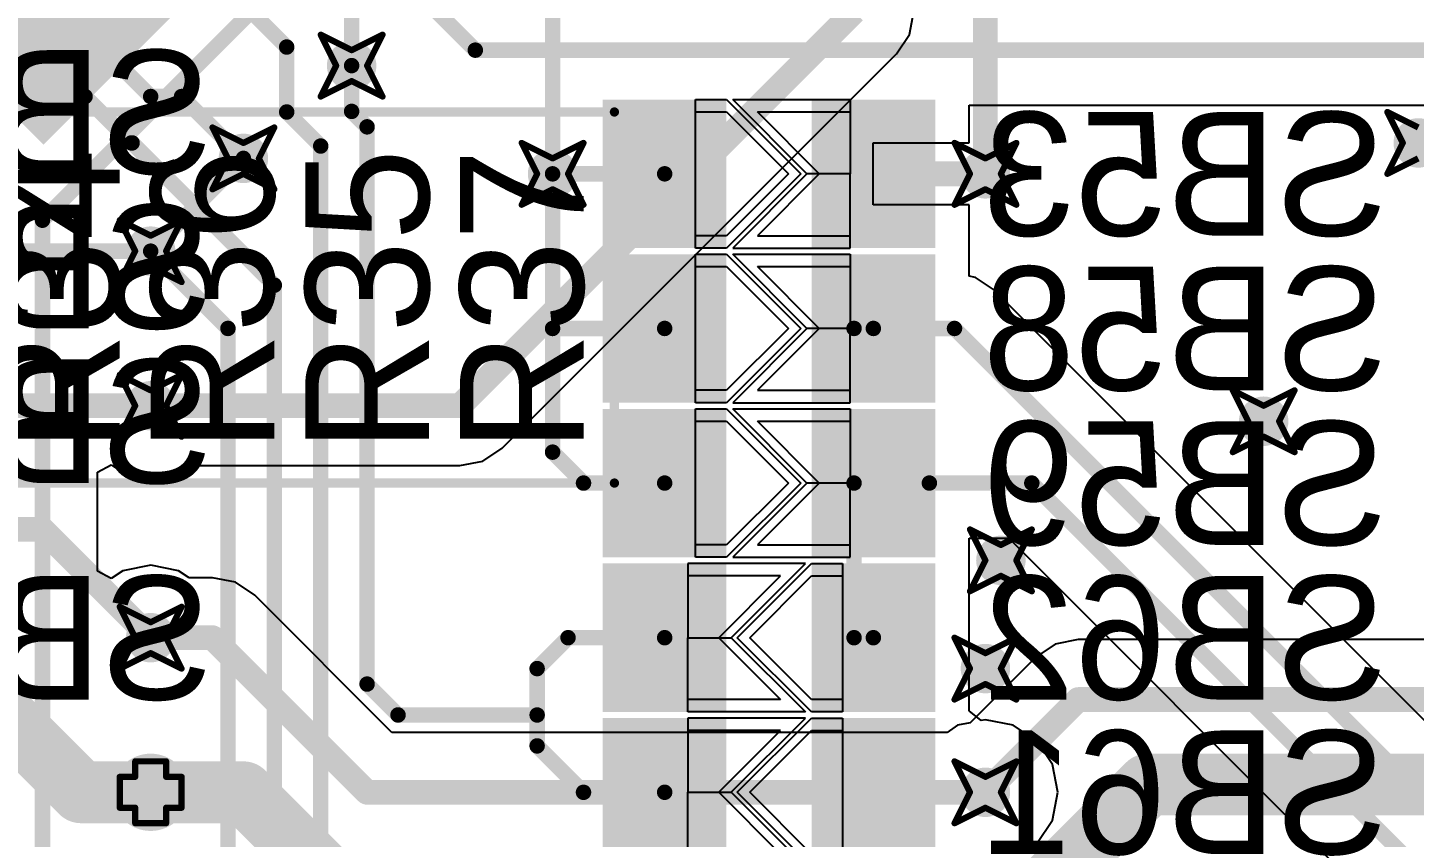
# Model space of a CAD drawing. Header units: millimetres. Extents: x 2.26 to 6.57, y 1.2 to 4.64.
# Drawn here: x 3.9685 to 4.417, y 1.6386 to 1.9004 of the extents above; entities that cross this region are included whole.
import ezdxf

# ---------------------------------------------------------------- set-up
doc = ezdxf.new("R2010")
doc.units = ezdxf.units.MM
doc.header["$MEASUREMENT"] = 0
for name, color, linetype in [('BottomLayer', 5, 'Continuous'), ('BottomOverlay', 54, 'Continuous'), ('BottomPaste', 16, 'Continuous'), ('BottomSolder', 6, 'Continuous'), ('DrillDrawing', 1, 'Continuous'), ('MultiLayer', 9, 'Continuous'), ('TopLayer', 1, 'Continuous'), ('TopOverlay', 2, 'Continuous'), ('TopPaste', 8, 'Continuous'), ('TopSolder', 216, 'Continuous'), ('ViaHoleLayer', 16, 'Continuous')]:
    doc.layers.add(name, color=color, linetype=linetype)

# ---------------------------------------------------------------- blocks, each defined once
blk = doc.blocks.new('JP2_SMD_B_30')
at = {"layer": 'BottomLayer'}
for p, q in [((-0.02625, 0.02), (-0.02625, 0)), ((0.00375, 0.02), (-0.02625, 0.02)), ((-0.01625, 0), (0.00375, 0.02)), ((-0.00625, 0), (0.01375, 0.02)), ((0.01375, 0.02), (0.02375, 0.02)), ((0.02375, 0.02), (0.02375, -0.02)), ((-0.02625, -0.02), (-0.02625, 0)), ((-0.02625, 0), (-0.01625, 0)), ((-0.02625, 0), (-0.01625, 0)), ((-0.01625, 0), (0.00375, -0.02)), ((0.01375, -0.02), (-0.00625, 0)), ((0.00375, -0.02), (-0.02625, -0.02)), ((0.02375, -0.02), (0.01375, -0.02))]:
    blk.add_line(p, q, dxfattribs=at)
for points in [[(-0.01775, 0.02), (-0.04975, 0.02), (-0.01775, -0.02), (-0.04975, -0.02)], [(0.04975, 0.02), (0.01775, 0.02), (0.04975, -0.02), (0.01775, -0.02)]]:
    blk.add_solid(points, dxfattribs=at)
at = {"layer": 'BottomPaste'}
for p, q in [((-0.02625, 0.02), (-0.02625, 0)), ((0.00375, 0.02), (-0.02625, 0.02)), ((-0.01625, 0), (0.00375, 0.02)), ((-0.00625, 0), (0.01375, 0.02)), ((0.01375, 0.02), (0.02375, 0.02)), ((0.02375, 0.02), (0.02375, -0.02)), ((-0.02625, -0.02), (-0.02625, 0)), ((-0.02625, 0), (-0.01625, 0)), ((-0.02625, 0), (-0.01625, 0)), ((-0.01625, 0), (0.00375, -0.02)), ((0.01375, -0.02), (-0.00625, 0)), ((0.00375, -0.02), (-0.02625, -0.02)), ((0.02375, -0.02), (0.01375, -0.02))]:
    blk.add_line(p, q, dxfattribs=at)
for points in [[(-0.01775, 0.02), (-0.04975, 0.02), (-0.01775, -0.02), (-0.04975, -0.02)], [(0.04975, 0.02), (0.01775, 0.02), (0.04975, -0.02), (0.01775, -0.02)]]:
    blk.add_solid(points, dxfattribs=at)
at = {"layer": 'BottomSolder'}
for p, q in [((-0.02625, 0.024), (-0.02625, 0)), ((0.01175, 0.024), (-0.02625, 0.024)), ((-0.01225, 0), (0.01175, 0.024)), ((-0.01025, 0), (0.01375, 0.024)), ((0.01375, 0.024), (0.02375, 0.024)), ((0.02375, 0.024), (0.02375, -0.024)), ((-0.02625, -0.024), (-0.02625, 0)), ((-0.02625, 0), (-0.01225, 0)), ((-0.02625, 0), (-0.01225, 0)), ((-0.01225, 0), (0.01175, -0.024)), ((0.01375, -0.024), (-0.01025, 0)), ((0.01175, -0.024), (-0.02625, -0.024)), ((0.02375, -0.024), (0.01375, -0.024))]:
    blk.add_line(p, q, dxfattribs=at)
for points in [[(-0.01375, 0.024), (-0.05375, 0.024), (-0.01375, -0.024), (-0.05375, -0.024)], [(0.05375, 0.024), (0.01375, 0.024), (0.05375, -0.024), (0.01375, -0.024)]]:
    blk.add_solid(points, dxfattribs=at)
blk = doc.blocks.new('JP2_SMD_B_31')
at = {"layer": 'BottomLayer'}
for p, q in [((-0.02625, 0.02), (-0.02625, 0)), ((0.00375, 0.02), (-0.02625, 0.02)), ((-0.01625, 0), (0.00375, 0.02)), ((-0.00625, 0), (0.01375, 0.02)), ((0.01375, 0.02), (0.02375, 0.02)), ((0.02375, 0.02), (0.02375, -0.02)), ((-0.02625, -0.02), (-0.02625, 0)), ((-0.02625, 0), (-0.01625, 0)), ((-0.02625, 0), (-0.01625, 0)), ((-0.01625, 0), (0.00375, -0.02)), ((0.01375, -0.02), (-0.00625, 0)), ((0.00375, -0.02), (-0.02625, -0.02)), ((0.02375, -0.02), (0.01375, -0.02))]:
    blk.add_line(p, q, dxfattribs=at)
for points in [[(-0.01775, 0.02), (-0.04975, 0.02), (-0.01775, -0.02), (-0.04975, -0.02)], [(0.04975, 0.02), (0.01775, 0.02), (0.04975, -0.02), (0.01775, -0.02)]]:
    blk.add_solid(points, dxfattribs=at)
at = {"layer": 'BottomPaste'}
for p, q in [((-0.02625, 0.02), (-0.02625, 0)), ((0.00375, 0.02), (-0.02625, 0.02)), ((-0.01625, 0), (0.00375, 0.02)), ((-0.00625, 0), (0.01375, 0.02)), ((0.01375, 0.02), (0.02375, 0.02)), ((0.02375, 0.02), (0.02375, -0.02)), ((-0.02625, -0.02), (-0.02625, 0)), ((-0.02625, 0), (-0.01625, 0)), ((-0.02625, 0), (-0.01625, 0)), ((-0.01625, 0), (0.00375, -0.02)), ((0.01375, -0.02), (-0.00625, 0)), ((0.00375, -0.02), (-0.02625, -0.02)), ((0.02375, -0.02), (0.01375, -0.02))]:
    blk.add_line(p, q, dxfattribs=at)
for points in [[(-0.01775, 0.02), (-0.04975, 0.02), (-0.01775, -0.02), (-0.04975, -0.02)], [(0.04975, 0.02), (0.01775, 0.02), (0.04975, -0.02), (0.01775, -0.02)]]:
    blk.add_solid(points, dxfattribs=at)
at = {"layer": 'BottomSolder'}
for p, q in [((-0.02625, 0.024), (-0.02625, 0)), ((0.01175, 0.024), (-0.02625, 0.024)), ((-0.01225, 0), (0.01175, 0.024)), ((-0.01025, 0), (0.01375, 0.024)), ((0.01375, 0.024), (0.02375, 0.024)), ((0.02375, 0.024), (0.02375, -0.024)), ((-0.02625, -0.024), (-0.02625, 0)), ((-0.02625, 0), (-0.01225, 0)), ((-0.02625, 0), (-0.01225, 0)), ((-0.01225, 0), (0.01175, -0.024)), ((0.01375, -0.024), (-0.01025, 0)), ((0.01175, -0.024), (-0.02625, -0.024)), ((0.02375, -0.024), (0.01375, -0.024))]:
    blk.add_line(p, q, dxfattribs=at)
for points in [[(-0.01375, 0.024), (-0.05375, 0.024), (-0.01375, -0.024), (-0.05375, -0.024)], [(0.05375, 0.024), (0.01375, 0.024), (0.05375, -0.024), (0.01375, -0.024)]]:
    blk.add_solid(points, dxfattribs=at)
blk = doc.blocks.new('JP2_SMD_B_46')
at = {"layer": 'BottomLayer'}
for p, q in [((-0.02625, 0.02), (-0.02625, 0)), ((0.00375, 0.02), (-0.02625, 0.02)), ((-0.01625, 0), (0.00375, 0.02)), ((-0.00625, 0), (0.01375, 0.02)), ((0.01375, 0.02), (0.02375, 0.02)), ((0.02375, 0.02), (0.02375, -0.02)), ((-0.02625, -0.02), (-0.02625, 0)), ((-0.02625, 0), (-0.01625, 0)), ((-0.02625, 0), (-0.01625, 0)), ((-0.01625, 0), (0.00375, -0.02)), ((0.01375, -0.02), (-0.00625, 0)), ((0.00375, -0.02), (-0.02625, -0.02)), ((0.02375, -0.02), (0.01375, -0.02))]:
    blk.add_line(p, q, dxfattribs=at)
for points in [[(-0.01775, 0.02), (-0.04975, 0.02), (-0.01775, -0.02), (-0.04975, -0.02)], [(0.04975, 0.02), (0.01775, 0.02), (0.04975, -0.02), (0.01775, -0.02)]]:
    blk.add_solid(points, dxfattribs=at)
at = {"layer": 'BottomPaste'}
for p, q in [((-0.02625, 0.02), (-0.02625, 0)), ((0.00375, 0.02), (-0.02625, 0.02)), ((-0.01625, 0), (0.00375, 0.02)), ((-0.00625, 0), (0.01375, 0.02)), ((0.01375, 0.02), (0.02375, 0.02)), ((0.02375, 0.02), (0.02375, -0.02)), ((-0.02625, -0.02), (-0.02625, 0)), ((-0.02625, 0), (-0.01625, 0)), ((-0.02625, 0), (-0.01625, 0)), ((-0.01625, 0), (0.00375, -0.02)), ((0.01375, -0.02), (-0.00625, 0)), ((0.00375, -0.02), (-0.02625, -0.02)), ((0.02375, -0.02), (0.01375, -0.02))]:
    blk.add_line(p, q, dxfattribs=at)
for points in [[(-0.01775, 0.02), (-0.04975, 0.02), (-0.01775, -0.02), (-0.04975, -0.02)], [(0.04975, 0.02), (0.01775, 0.02), (0.04975, -0.02), (0.01775, -0.02)]]:
    blk.add_solid(points, dxfattribs=at)
at = {"layer": 'BottomSolder'}
for p, q in [((-0.02625, 0.024), (-0.02625, 0)), ((0.01175, 0.024), (-0.02625, 0.024)), ((-0.01225, 0), (0.01175, 0.024)), ((-0.01025, 0), (0.01375, 0.024)), ((0.01375, 0.024), (0.02375, 0.024)), ((0.02375, 0.024), (0.02375, -0.024)), ((-0.02625, -0.024), (-0.02625, 0)), ((-0.02625, 0), (-0.01225, 0)), ((-0.02625, 0), (-0.01225, 0)), ((-0.01225, 0), (0.01175, -0.024)), ((0.01375, -0.024), (-0.01025, 0)), ((0.01175, -0.024), (-0.02625, -0.024)), ((0.02375, -0.024), (0.01375, -0.024))]:
    blk.add_line(p, q, dxfattribs=at)
for points in [[(-0.01375, 0.024), (-0.05375, 0.024), (-0.01375, -0.024), (-0.05375, -0.024)], [(0.05375, 0.024), (0.01375, 0.024), (0.05375, -0.024), (0.01375, -0.024)]]:
    blk.add_solid(points, dxfattribs=at)
blk = doc.blocks.new('JP2_SMD_B_47')
at = {"layer": 'BottomLayer'}
for p, q in [((-0.02625, 0.02), (-0.02625, 0)), ((0.00375, 0.02), (-0.02625, 0.02)), ((-0.01625, 0), (0.00375, 0.02)), ((-0.00625, 0), (0.01375, 0.02)), ((0.01375, 0.02), (0.02375, 0.02)), ((0.02375, 0.02), (0.02375, -0.02)), ((-0.02625, -0.02), (-0.02625, 0)), ((-0.02625, 0), (-0.01625, 0)), ((-0.02625, 0), (-0.01625, 0)), ((-0.01625, 0), (0.00375, -0.02)), ((0.01375, -0.02), (-0.00625, 0)), ((0.00375, -0.02), (-0.02625, -0.02)), ((0.02375, -0.02), (0.01375, -0.02))]:
    blk.add_line(p, q, dxfattribs=at)
for points in [[(-0.01775, 0.02), (-0.04975, 0.02), (-0.01775, -0.02), (-0.04975, -0.02)], [(0.04975, 0.02), (0.01775, 0.02), (0.04975, -0.02), (0.01775, -0.02)]]:
    blk.add_solid(points, dxfattribs=at)
at = {"layer": 'BottomPaste'}
for p, q in [((-0.02625, 0.02), (-0.02625, 0)), ((0.00375, 0.02), (-0.02625, 0.02)), ((-0.01625, 0), (0.00375, 0.02)), ((-0.00625, 0), (0.01375, 0.02)), ((0.01375, 0.02), (0.02375, 0.02)), ((0.02375, 0.02), (0.02375, -0.02)), ((-0.02625, -0.02), (-0.02625, 0)), ((-0.02625, 0), (-0.01625, 0)), ((-0.02625, 0), (-0.01625, 0)), ((-0.01625, 0), (0.00375, -0.02)), ((0.01375, -0.02), (-0.00625, 0)), ((0.00375, -0.02), (-0.02625, -0.02)), ((0.02375, -0.02), (0.01375, -0.02))]:
    blk.add_line(p, q, dxfattribs=at)
for points in [[(-0.01775, 0.02), (-0.04975, 0.02), (-0.01775, -0.02), (-0.04975, -0.02)], [(0.04975, 0.02), (0.01775, 0.02), (0.04975, -0.02), (0.01775, -0.02)]]:
    blk.add_solid(points, dxfattribs=at)
at = {"layer": 'BottomSolder'}
for p, q in [((-0.02625, 0.024), (-0.02625, 0)), ((0.01175, 0.024), (-0.02625, 0.024)), ((-0.01225, 0), (0.01175, 0.024)), ((-0.01025, 0), (0.01375, 0.024)), ((0.01375, 0.024), (0.02375, 0.024)), ((0.02375, 0.024), (0.02375, -0.024)), ((-0.02625, -0.024), (-0.02625, 0)), ((-0.02625, 0), (-0.01225, 0)), ((-0.02625, 0), (-0.01225, 0)), ((-0.01225, 0), (0.01175, -0.024)), ((0.01375, -0.024), (-0.01025, 0)), ((0.01175, -0.024), (-0.02625, -0.024)), ((0.02375, -0.024), (0.01375, -0.024))]:
    blk.add_line(p, q, dxfattribs=at)
for points in [[(-0.01375, 0.024), (-0.05375, 0.024), (-0.01375, -0.024), (-0.05375, -0.024)], [(0.05375, 0.024), (0.01375, 0.024), (0.05375, -0.024), (0.01375, -0.024)]]:
    blk.add_solid(points, dxfattribs=at)
blk = doc.blocks.new('JP2_SMD_B_48')
at = {"layer": 'BottomLayer'}
for p, q in [((-0.02625, 0.02), (-0.02625, 0)), ((0.00375, 0.02), (-0.02625, 0.02)), ((-0.01625, 0), (0.00375, 0.02)), ((-0.00625, 0), (0.01375, 0.02)), ((0.01375, 0.02), (0.02375, 0.02)), ((0.02375, 0.02), (0.02375, -0.02)), ((-0.02625, -0.02), (-0.02625, 0)), ((-0.02625, 0), (-0.01625, 0)), ((-0.02625, 0), (-0.01625, 0)), ((-0.01625, 0), (0.00375, -0.02)), ((0.01375, -0.02), (-0.00625, 0)), ((0.00375, -0.02), (-0.02625, -0.02)), ((0.02375, -0.02), (0.01375, -0.02))]:
    blk.add_line(p, q, dxfattribs=at)
for points in [[(-0.01775, 0.02), (-0.04975, 0.02), (-0.01775, -0.02), (-0.04975, -0.02)], [(0.04975, 0.02), (0.01775, 0.02), (0.04975, -0.02), (0.01775, -0.02)]]:
    blk.add_solid(points, dxfattribs=at)
at = {"layer": 'BottomPaste'}
for p, q in [((-0.02625, 0.02), (-0.02625, 0)), ((0.00375, 0.02), (-0.02625, 0.02)), ((-0.01625, 0), (0.00375, 0.02)), ((-0.00625, 0), (0.01375, 0.02)), ((0.01375, 0.02), (0.02375, 0.02)), ((0.02375, 0.02), (0.02375, -0.02)), ((-0.02625, -0.02), (-0.02625, 0)), ((-0.02625, 0), (-0.01625, 0)), ((-0.02625, 0), (-0.01625, 0)), ((-0.01625, 0), (0.00375, -0.02)), ((0.01375, -0.02), (-0.00625, 0)), ((0.00375, -0.02), (-0.02625, -0.02)), ((0.02375, -0.02), (0.01375, -0.02))]:
    blk.add_line(p, q, dxfattribs=at)
for points in [[(-0.01775, 0.02), (-0.04975, 0.02), (-0.01775, -0.02), (-0.04975, -0.02)], [(0.04975, 0.02), (0.01775, 0.02), (0.04975, -0.02), (0.01775, -0.02)]]:
    blk.add_solid(points, dxfattribs=at)
at = {"layer": 'BottomSolder'}
for p, q in [((-0.02625, 0.024), (-0.02625, 0)), ((0.01175, 0.024), (-0.02625, 0.024)), ((-0.01225, 0), (0.01175, 0.024)), ((-0.01025, 0), (0.01375, 0.024)), ((0.01375, 0.024), (0.02375, 0.024)), ((0.02375, 0.024), (0.02375, -0.024)), ((-0.02625, -0.024), (-0.02625, 0)), ((-0.02625, 0), (-0.01225, 0)), ((-0.02625, 0), (-0.01225, 0)), ((-0.01225, 0), (0.01175, -0.024)), ((0.01375, -0.024), (-0.01025, 0)), ((0.01175, -0.024), (-0.02625, -0.024)), ((0.02375, -0.024), (0.01375, -0.024))]:
    blk.add_line(p, q, dxfattribs=at)
for points in [[(-0.01375, 0.024), (-0.05375, 0.024), (-0.01375, -0.024), (-0.05375, -0.024)], [(0.05375, 0.024), (0.01375, 0.024), (0.05375, -0.024), (0.01375, -0.024)]]:
    blk.add_solid(points, dxfattribs=at)
blk = doc.blocks.new('LQFP64_60')
at = {"layer": 'TopLayer'}
blk.add_solid([(0.28494, -0.21534), (0.2571, -0.1875), (0.21534, -0.28494), (0.1875, -0.2571)], dxfattribs=at)
at = {"layer": 'TopPaste'}
blk.add_solid([(0.28494, -0.21534), (0.2571, -0.1875), (0.21534, -0.28494), (0.1875, -0.2571)], dxfattribs=at)
at = {"layer": 'TopSolder'}
blk.add_solid([(0.2906, -0.21534), (0.2571, -0.18185), (0.21534, -0.2906), (0.18185, -0.2571)], dxfattribs=at)

msp = doc.modelspace()

# ---------------------------------------------------------------- linework, layer by layer
at = {"layer": 'BottomLayer'}
for p, q in [((4.27302, 1.86315), (4.27302, 1.87531)), ((4.27302, 1.87531), (4.43805, 1.87531)), ((4.24201, 1.84315), (4.24201, 1.86315)), ((4.24201, 1.86315), (4.27302, 1.86315)), ((4.27302, 1.84315), (4.24201, 1.84315)), ((4.27302, 1.82005), (4.27302, 1.84315)), ((4.2751, 1.81963), (4.27302, 1.82005)), ((4.28088, 1.81577), (4.2751, 1.81963)), ((4.44088, 1.65577), (4.28088, 1.81577)), ((4.27302, 1.71815), (4.27302, 1.73531)), ((4.27302, 1.73531), (4.28588, 1.73531)), ((4.28588, 1.73531), (4.39542, 1.62576)), ((4.27302, 1.6795), (4.27302, 1.71815)), ((4.27688, 1.67632), (4.27302, 1.6795)), ((4.27827, 1.6766), (4.27688, 1.67632)), ((4.28724, 1.67482), (4.27827, 1.6766)), ((4.29485, 1.66973), (4.28724, 1.67482)), ((4.29993, 1.66212), (4.29485, 1.66973)), ((4.30172, 1.65315), (4.29993, 1.66212)), ((4.29993, 1.64418), (4.30172, 1.65315)), ((4.29485, 1.63657), (4.29993, 1.64418))]:
    msp.add_line(p, q, dxfattribs=at)
for points, const_width in [([(3.91327, 2.09315), (4.11327, 1.89315)], 0.005), ([(3.93327, 2.01315), (4.05226, 1.89416)], 0.005), ([(3.90827, 1.97815), (4.00827, 1.87815)], 0.005), ([(4.07327, 1.88815), (4.07327, 1.90815)], 0.005), ([(4.05226, 1.87315), (4.05226, 1.89416)], 0.005), ([(4.11327, 1.89315), (4.45827, 1.89315)], 0.005), ([(4.07327, 1.87335), (4.07327, 1.88815)], 0.005), ([(3.90827, 1.87815), (3.98705, 1.87815)], 0.005), ([(3.98705, 1.87815), (4.00205, 1.86315)], 0.005), ([(4.00827, 1.87815), (4.01827, 1.87815)], 0.005), ([(4.01827, 1.87815), (4.03827, 1.85815)], 0.005), ([(4.05226, 1.87315), (4.06327, 1.86214)], 0.005), ([(4.07327, 1.87335), (4.07827, 1.86835)], 0.005), ([(4.07827, 1.68815), (4.07827, 1.86835)], 0.005), ([(4.00205, 1.86315), (4.00226, 1.86315)], 0.005), ([(4.00226, 1.86315), (4.04827, 1.81714)], 0.005), ([(4.06327, 1.62815), (4.06327, 1.86214)], 0.005), ([(4.24202, 1.85315), (4.27827, 1.85315)], 0.008), ([(4.13827, 1.80315), (4.13827, 1.85315)], 0.005), ([(4.13827, 1.85315), (4.17452, 1.85315)], 0.005), ([(3.86702, 1.82815), (4.00827, 1.82815)], 0.005), ([(4.00827, 1.82815), (4.03327, 1.80315)], 0.005), ([(4.04827, 1.56815), (4.04827, 1.81714)], 0.005), ([(4.03327, 1.60315), (4.03327, 1.80315)], 0.005), ([(4.13827, 1.76315), (4.13827, 1.80315)], 0.005), ([(4.13827, 1.80315), (4.17452, 1.80315)], 0.005), ([(4.23577, 1.80315), (4.24202, 1.80315)], 0.005), ([(4.24202, 1.80315), (4.26827, 1.80315)], 0.005), ([(4.26827, 1.80315), (4.42827, 1.64315)], 0.005), ([(3.86702, 1.77815), (4.00827, 1.77815)], 0.008), ([(4.13827, 1.76315), (4.14827, 1.75315)], 0.005), ([(4.14827, 1.75315), (4.17452, 1.75315)], 0.005), ([(4.23577, 1.70315), (4.23577, 1.75315)], 0.005), ([(4.26014, 1.75315), (4.29327, 1.75315)], 0.005), ([(4.29327, 1.75315), (4.41327, 1.63315)], 0.005), ([(3.89827, 1.73815), (3.97327, 1.73815)], 0.008), ([(3.97327, 1.73815), (4.00827, 1.70315)], 0.008), ([(3.93577, 1.70315), (3.98577, 1.65315)], 0.02), ([(4.13327, 1.69315), (4.14327, 1.70315)], 0.005), ([(4.14327, 1.70315), (4.17452, 1.70315)], 0.005), ([(4.23577, 1.70315), (4.24202, 1.70315)], 0.005), ([(4.13327, 1.67815), (4.13327, 1.69315)], 0.005), ([(4.07827, 1.68815), (4.08827, 1.67815)], 0.005), ([(4.08827, 1.67815), (4.13327, 1.67815)], 0.005), ([(4.13327, 1.66815), (4.13327, 1.67815)], 0.005), ([(4.13327, 1.66815), (4.14827, 1.65315)], 0.005), ([(3.98577, 1.65315), (4.00827, 1.65315)], 0.02), ([(4.14827, 1.65315), (4.17452, 1.65315)], 0.005), ([(4.24202, 1.65315), (4.27827, 1.65315)], 0.008)]:
    msp.add_lwpolyline(points, dxfattribs=dict(at, const_width=const_width))
for points, const_width in [([(4.05101, 1.89416, 1), (4.05351, 1.89416, 1)], 0.0025), ([(4.05101, 1.89416, 1), (4.05351, 1.89416, 1)], 0.0025), ([(4.06927, 1.88815, 1), (4.07727, 1.88815, 1)], 0.008), ([(4.11202, 1.89315, 1), (4.11452, 1.89315, 1)], 0.0025), ([(4.11202, 1.89315, 1), (4.11452, 1.89315, 1)], 0.0025), ([(4.07202, 1.88815, 1), (4.07452, 1.88815, 1)], 0.0025), ([(4.07202, 1.88815, 1), (4.07452, 1.88815, 1)], 0.0025), ([(3.9858, 1.87815, 1), (3.9883, 1.87815, 1)], 0.0025), ([(3.9858, 1.87815, 1), (3.9883, 1.87815, 1)], 0.0025), ([(4.00702, 1.87815, 1), (4.00952, 1.87815, 1)], 0.0025), ([(4.00702, 1.87815, 1), (4.00952, 1.87815, 1)], 0.0025), ([(4.01702, 1.87815, 1), (4.01952, 1.87815, 1)], 0.0025), ([(4.01702, 1.87815, 1), (4.01952, 1.87815, 1)], 0.0025), ([(4.05101, 1.87315, 1), (4.05351, 1.87315, 1)], 0.0025), ([(4.05101, 1.87315, 1), (4.05351, 1.87315, 1)], 0.0025), ([(4.07202, 1.87335, 1), (4.07452, 1.87335, 1)], 0.0025), ([(4.07202, 1.87335, 1), (4.07452, 1.87335, 1)], 0.0025), ([(4.07702, 1.86835, 1), (4.07952, 1.86835, 1)], 0.0025), ([(4.07702, 1.86835, 1), (4.07952, 1.86835, 1)], 0.0025), ([(4.41427, 1.86315, 1), (4.42227, 1.86315, 1)], 0.008), ([(4.0008, 1.86315, 1), (4.0033, 1.86315, 1)], 0.0025), ([(4.0008, 1.86315, 1), (4.0033, 1.86315, 1)], 0.0025), ([(4.00101, 1.86315, 1), (4.00351, 1.86315, 1)], 0.0025), ([(4.00101, 1.86315, 1), (4.00351, 1.86315, 1)], 0.0025), ([(4.03427, 1.85815, 1), (4.04227, 1.85815, 1)], 0.008), ([(4.06202, 1.86214, 1), (4.06452, 1.86214, 1)], 0.0025), ([(4.06202, 1.86214, 1), (4.06452, 1.86214, 1)], 0.0025), ([(4.03702, 1.85815, 1), (4.03952, 1.85815, 1)], 0.0025), ([(4.13427, 1.85315, 1), (4.14227, 1.85315, 1)], 0.008), ([(4.24002, 1.85315, 1), (4.24402, 1.85315, 1)], 0.004), ([(4.27427, 1.85315, 1), (4.28227, 1.85315, 1)], 0.008), ([(4.27627, 1.85315, 1), (4.28027, 1.85315, 1)], 0.004), ([(4.13702, 1.85315, 1), (4.13952, 1.85315, 1)], 0.0025), ([(4.13702, 1.85315, 1), (4.13952, 1.85315, 1)], 0.0025), ([(4.17327, 1.85315, 1), (4.17577, 1.85315, 1)], 0.0025), ([(4.00427, 1.82815, 1), (4.01227, 1.82815, 1)], 0.008), ([(4.00702, 1.82815, 1), (4.00952, 1.82815, 1)], 0.0025), ([(4.00702, 1.82815, 1), (4.00952, 1.82815, 1)], 0.0025), ([(4.04702, 1.81714, 1), (4.04952, 1.81714, 1)], 0.0025), ([(4.04702, 1.81714, 1), (4.04952, 1.81714, 1)], 0.0025), ([(4.03202, 1.80315, 1), (4.03452, 1.80315, 1)], 0.0025), ([(4.03202, 1.80315, 1), (4.03452, 1.80315, 1)], 0.0025), ([(4.13702, 1.80315, 1), (4.13952, 1.80315, 1)], 0.0025), ([(4.13702, 1.80315, 1), (4.13952, 1.80315, 1)], 0.0025), ([(4.13702, 1.80315, 1), (4.13952, 1.80315, 1)], 0.0025), ([(4.17327, 1.80315, 1), (4.17577, 1.80315, 1)], 0.0025), ([(4.23452, 1.80315, 1), (4.23702, 1.80315, 1)], 0.0025), ([(4.24077, 1.80315, 1), (4.24327, 1.80315, 1)], 0.0025), ([(4.24077, 1.80315, 1), (4.24327, 1.80315, 1)], 0.0025), ([(4.26702, 1.80315, 1), (4.26952, 1.80315, 1)], 0.0025), ([(4.26702, 1.80315, 1), (4.26952, 1.80315, 1)], 0.0025), ([(4.00427, 1.77815, 1), (4.01227, 1.77815, 1)], 0.008), ([(4.00627, 1.77815, 1), (4.01027, 1.77815, 1)], 0.004), ([(4.36427, 1.77315, 1), (4.37227, 1.77315, 1)], 0.008), ([(4.13702, 1.76315, 1), (4.13952, 1.76315, 1)], 0.0025), ([(4.13702, 1.76315, 1), (4.13952, 1.76315, 1)], 0.0025), ([(4.14702, 1.75315, 1), (4.14952, 1.75315, 1)], 0.0025), ([(4.14702, 1.75315, 1), (4.14952, 1.75315, 1)], 0.0025), ([(4.17327, 1.75315, 1), (4.17577, 1.75315, 1)], 0.0025), ([(4.23452, 1.75315, 1), (4.23702, 1.75315, 1)], 0.0025), ([(4.25889, 1.75315, 1), (4.26139, 1.75315, 1)], 0.0025), ([(4.29202, 1.75315, 1), (4.29452, 1.75315, 1)], 0.0025), ([(4.29202, 1.75315, 1), (4.29452, 1.75315, 1)], 0.0025), ([(3.97127, 1.73815, 1), (3.97527, 1.73815, 1)], 0.004), ([(3.97127, 1.73815, 1), (3.97527, 1.73815, 1)], 0.004), ([(4.27927, 1.72815, 1), (4.28727, 1.72815, 1)], 0.008), ([(4.00427, 1.70315, 1), (4.01227, 1.70315, 1)], 0.008), ([(4.00627, 1.70315, 1), (4.01027, 1.70315, 1)], 0.004), ([(4.14202, 1.70315, 1), (4.14452, 1.70315, 1)], 0.0025), ([(4.14202, 1.70315, 1), (4.14452, 1.70315, 1)], 0.0025), ([(4.17327, 1.70315, 1), (4.17577, 1.70315, 1)], 0.0025), ([(4.23452, 1.70315, 1), (4.23702, 1.70315, 1)], 0.0025), ([(4.23452, 1.70315, 1), (4.23702, 1.70315, 1)], 0.0025), ([(4.24077, 1.70315, 1), (4.24327, 1.70315, 1)], 0.0025), ([(4.27427, 1.69315, 1), (4.28227, 1.69315, 1)], 0.008), ([(4.13202, 1.69315, 1), (4.13452, 1.69315, 1)], 0.0025), ([(4.13202, 1.69315, 1), (4.13452, 1.69315, 1)], 0.0025), ([(4.07702, 1.68815, 1), (4.07952, 1.68815, 1)], 0.0025), ([(4.07702, 1.68815, 1), (4.07952, 1.68815, 1)], 0.0025), ([(4.08702, 1.67815, 1), (4.08952, 1.67815, 1)], 0.0025), ([(4.08702, 1.67815, 1), (4.08952, 1.67815, 1)], 0.0025), ([(4.13202, 1.67815, 1), (4.13452, 1.67815, 1)], 0.0025), ([(4.13202, 1.67815, 1), (4.13452, 1.67815, 1)], 0.0025), ([(4.13202, 1.67815, 1), (4.13452, 1.67815, 1)], 0.0025), ([(4.13202, 1.66815, 1), (4.13452, 1.66815, 1)], 0.0025), ([(4.13202, 1.66815, 1), (4.13452, 1.66815, 1)], 0.0025), ([(4.00202, 1.65315, 1), (4.01452, 1.65315, 1)], 0.0125), ([(3.98077, 1.65315, 1), (3.99077, 1.65315, 1)], 0.01), ([(3.98077, 1.65315, 1), (3.99077, 1.65315, 1)], 0.01), ([(4.00327, 1.65315, 1), (4.01327, 1.65315, 1)], 0.01), ([(4.27427, 1.65315, 1), (4.28227, 1.65315, 1)], 0.008), ([(4.14702, 1.65315, 1), (4.14952, 1.65315, 1)], 0.0025), ([(4.14702, 1.65315, 1), (4.14952, 1.65315, 1)], 0.0025), ([(4.17327, 1.65315, 1), (4.17577, 1.65315, 1)], 0.0025), ([(4.24002, 1.65315, 1), (4.24402, 1.65315, 1)], 0.004), ([(4.27627, 1.65315, 1), (4.28027, 1.65315, 1)], 0.004)]:
    msp.add_lwpolyline(points, format="xyb", close=True, dxfattribs=dict(at, const_width=const_width))
at = {"layer": 'DrillDrawing', "const_width": 0.002}
for points in [[(4.06327, 1.89815), (4.07327, 1.89315)], [(4.06327, 1.89815), (4.06827, 1.88815)], [(4.07327, 1.89315), (4.08327, 1.89815)], [(4.07827, 1.88815), (4.08327, 1.89815)], [(4.06327, 1.87815), (4.06827, 1.88815)], [(4.07827, 1.88815), (4.08327, 1.87815)], [(4.06327, 1.87815), (4.07327, 1.88315)], [(4.07327, 1.88315), (4.08327, 1.87815)], [(4.40827, 1.87315), (4.41827, 1.86815)], [(4.40827, 1.87315), (4.41327, 1.86315)], [(4.02827, 1.86815), (4.03827, 1.86315)], [(4.02827, 1.86815), (4.03327, 1.85815)], [(4.03827, 1.86315), (4.04827, 1.86815)], [(4.04327, 1.85815), (4.04827, 1.86815)], [(4.12827, 1.86315), (4.13827, 1.85815)], [(4.12827, 1.86315), (4.13327, 1.85315)], [(4.13827, 1.85815), (4.14827, 1.86315)], [(4.14327, 1.85315), (4.14827, 1.86315)], [(4.26827, 1.86315), (4.27827, 1.85815)], [(4.26827, 1.86315), (4.27327, 1.85315)], [(4.27827, 1.85815), (4.28827, 1.86315)], [(4.28327, 1.85315), (4.28827, 1.86315)], [(4.40827, 1.85315), (4.41327, 1.86315)], [(4.02827, 1.84815), (4.03327, 1.85815)], [(4.04327, 1.85815), (4.04827, 1.84815)], [(4.40827, 1.85315), (4.41827, 1.85815)], [(4.02827, 1.84815), (4.03827, 1.85315)], [(4.03827, 1.85315), (4.04827, 1.84815)], [(4.12827, 1.84315), (4.13327, 1.85315)], [(4.14327, 1.85315), (4.14827, 1.84315)], [(4.26827, 1.84315), (4.27327, 1.85315)], [(4.28327, 1.85315), (4.28827, 1.84315)], [(4.12827, 1.84315), (4.13827, 1.84815)], [(4.13827, 1.84815), (4.14827, 1.84315)], [(4.26827, 1.84315), (4.27827, 1.84815)], [(4.27827, 1.84815), (4.28827, 1.84315)], [(3.99827, 1.83815), (4.00827, 1.83315)], [(3.99827, 1.83815), (4.00327, 1.82815)], [(4.00827, 1.83315), (4.01827, 1.83815)], [(4.01327, 1.82815), (4.01827, 1.83815)], [(3.99827, 1.81815), (4.00327, 1.82815)], [(4.01327, 1.82815), (4.01827, 1.81815)], [(3.99827, 1.81815), (4.00827, 1.82315)], [(4.00827, 1.82315), (4.01827, 1.81815)], [(3.99827, 1.78815), (4.00827, 1.78315)], [(3.99827, 1.78815), (4.00327, 1.77815)], [(4.00827, 1.78315), (4.01827, 1.78815)], [(4.01327, 1.77815), (4.01827, 1.78815)], [(4.35827, 1.78315), (4.36827, 1.77815)], [(4.35827, 1.78315), (4.36327, 1.77315)], [(4.36827, 1.77815), (4.37827, 1.78315)], [(4.37327, 1.77315), (4.37827, 1.78315)], [(3.99827, 1.76815), (4.00327, 1.77815)], [(4.01327, 1.77815), (4.01827, 1.76815)], [(3.99827, 1.76815), (4.00827, 1.77315)], [(4.00827, 1.77315), (4.01827, 1.76815)], [(4.35827, 1.76315), (4.36327, 1.77315)], [(4.37327, 1.77315), (4.37827, 1.76315)], [(4.35827, 1.76315), (4.36827, 1.76815)], [(4.36827, 1.76815), (4.37827, 1.76315)], [(4.27327, 1.73815), (4.28327, 1.73315)], [(4.27327, 1.73815), (4.27827, 1.72815)], [(4.28327, 1.73315), (4.29327, 1.73815)], [(4.28827, 1.72815), (4.29327, 1.73815)], [(4.27327, 1.71815), (4.27827, 1.72815)], [(4.28827, 1.72815), (4.29327, 1.71815)], [(4.27327, 1.71815), (4.28327, 1.72315)], [(4.28327, 1.72315), (4.29327, 1.71815)], [(3.99827, 1.71315), (4.00827, 1.70815)], [(3.99827, 1.71315), (4.00327, 1.70315)], [(4.00827, 1.70815), (4.01827, 1.71315)], [(4.01327, 1.70315), (4.01827, 1.71315)], [(3.99827, 1.69315), (4.00327, 1.70315)], [(4.01327, 1.70315), (4.01827, 1.69315)], [(4.26827, 1.70315), (4.27827, 1.69815)], [(4.26827, 1.70315), (4.27327, 1.69315)], [(4.27827, 1.69815), (4.28827, 1.70315)], [(4.28327, 1.69315), (4.28827, 1.70315)], [(3.99827, 1.69315), (4.00827, 1.69815)], [(4.00827, 1.69815), (4.01827, 1.69315)], [(4.26827, 1.68315), (4.27327, 1.69315)], [(4.28327, 1.69315), (4.28827, 1.68315)], [(4.26827, 1.68315), (4.27827, 1.68815)], [(4.27827, 1.68815), (4.28827, 1.68315)], [(4.00327, 1.65815), (4.00327, 1.66315)], [(4.00327, 1.66315), (4.01327, 1.66315)], [(4.01327, 1.65815), (4.01327, 1.66315)], [(4.26827, 1.66315), (4.27827, 1.65815)], [(4.26827, 1.66315), (4.27327, 1.65315)], [(4.27827, 1.65815), (4.28827, 1.66315)], [(4.28327, 1.65315), (4.28827, 1.66315)], [(3.99827, 1.64815), (3.99827, 1.65815)], [(3.99827, 1.65815), (4.00327, 1.65815)], [(4.01327, 1.65815), (4.01827, 1.65815)], [(4.01827, 1.64815), (4.01827, 1.65815)], [(4.26827, 1.64315), (4.27327, 1.65315)], [(4.28327, 1.65315), (4.28827, 1.64315)], [(3.99827, 1.64815), (4.00327, 1.64815)], [(4.00327, 1.64315), (4.00327, 1.64815)], [(4.01327, 1.64815), (4.01827, 1.64815)], [(4.01327, 1.64315), (4.01327, 1.64815)], [(4.26827, 1.64315), (4.27827, 1.64815)], [(4.27827, 1.64815), (4.28827, 1.64315)], [(4.00327, 1.64315), (4.01327, 1.64315)]]:
    msp.add_lwpolyline(points, dxfattribs=at)
at = {"layer": 'DrillDrawing', "const_width": 0.001}
for points in [[(4.06277, 1.89815, 1), (4.06377, 1.89815, 1)], [(4.06277, 1.89815, 1), (4.06377, 1.89815, 1)], [(4.08277, 1.89815, 1), (4.08377, 1.89815, 1)], [(4.08277, 1.89815, 1), (4.08377, 1.89815, 1)], [(4.07277, 1.89315, 1), (4.07377, 1.89315, 1)], [(4.07277, 1.89315, 1), (4.07377, 1.89315, 1)], [(4.06777, 1.88815, 1), (4.06877, 1.88815, 1)], [(4.06777, 1.88815, 1), (4.06877, 1.88815, 1)], [(4.07777, 1.88815, 1), (4.07877, 1.88815, 1)], [(4.07777, 1.88815, 1), (4.07877, 1.88815, 1)], [(4.07277, 1.88315, 1), (4.07377, 1.88315, 1)], [(4.07277, 1.88315, 1), (4.07377, 1.88315, 1)], [(4.06277, 1.87815, 1), (4.06377, 1.87815, 1)], [(4.06277, 1.87815, 1), (4.06377, 1.87815, 1)], [(4.08277, 1.87815, 1), (4.08377, 1.87815, 1)], [(4.08277, 1.87815, 1), (4.08377, 1.87815, 1)], [(4.40777, 1.87315, 1), (4.40877, 1.87315, 1)], [(4.40777, 1.87315, 1), (4.40877, 1.87315, 1)], [(4.02777, 1.86815, 1), (4.02877, 1.86815, 1)], [(4.02777, 1.86815, 1), (4.02877, 1.86815, 1)], [(4.04777, 1.86815, 1), (4.04877, 1.86815, 1)], [(4.04777, 1.86815, 1), (4.04877, 1.86815, 1)], [(4.03777, 1.86315, 1), (4.03877, 1.86315, 1)], [(4.03777, 1.86315, 1), (4.03877, 1.86315, 1)], [(4.12777, 1.86315, 1), (4.12877, 1.86315, 1)], [(4.12777, 1.86315, 1), (4.12877, 1.86315, 1)], [(4.14777, 1.86315, 1), (4.14877, 1.86315, 1)], [(4.14777, 1.86315, 1), (4.14877, 1.86315, 1)], [(4.26777, 1.86315, 1), (4.26877, 1.86315, 1)], [(4.26777, 1.86315, 1), (4.26877, 1.86315, 1)], [(4.28777, 1.86315, 1), (4.28877, 1.86315, 1)], [(4.28777, 1.86315, 1), (4.28877, 1.86315, 1)], [(4.41277, 1.86315, 1), (4.41377, 1.86315, 1)], [(4.41277, 1.86315, 1), (4.41377, 1.86315, 1)], [(4.03277, 1.85815, 1), (4.03377, 1.85815, 1)], [(4.03277, 1.85815, 1), (4.03377, 1.85815, 1)], [(4.04277, 1.85815, 1), (4.04377, 1.85815, 1)], [(4.04277, 1.85815, 1), (4.04377, 1.85815, 1)], [(4.13777, 1.85815, 1), (4.13877, 1.85815, 1)], [(4.13777, 1.85815, 1), (4.13877, 1.85815, 1)], [(4.27777, 1.85815, 1), (4.27877, 1.85815, 1)], [(4.27777, 1.85815, 1), (4.27877, 1.85815, 1)], [(4.03777, 1.85315, 1), (4.03877, 1.85315, 1)], [(4.03777, 1.85315, 1), (4.03877, 1.85315, 1)], [(4.13277, 1.85315, 1), (4.13377, 1.85315, 1)], [(4.13277, 1.85315, 1), (4.13377, 1.85315, 1)], [(4.14277, 1.85315, 1), (4.14377, 1.85315, 1)], [(4.14277, 1.85315, 1), (4.14377, 1.85315, 1)], [(4.27277, 1.85315, 1), (4.27377, 1.85315, 1)], [(4.27277, 1.85315, 1), (4.27377, 1.85315, 1)], [(4.28277, 1.85315, 1), (4.28377, 1.85315, 1)], [(4.28277, 1.85315, 1), (4.28377, 1.85315, 1)], [(4.40777, 1.85315, 1), (4.40877, 1.85315, 1)], [(4.40777, 1.85315, 1), (4.40877, 1.85315, 1)], [(4.02777, 1.84815, 1), (4.02877, 1.84815, 1)], [(4.02777, 1.84815, 1), (4.02877, 1.84815, 1)], [(4.04777, 1.84815, 1), (4.04877, 1.84815, 1)], [(4.04777, 1.84815, 1), (4.04877, 1.84815, 1)], [(4.13777, 1.84815, 1), (4.13877, 1.84815, 1)], [(4.13777, 1.84815, 1), (4.13877, 1.84815, 1)], [(4.27777, 1.84815, 1), (4.27877, 1.84815, 1)], [(4.27777, 1.84815, 1), (4.27877, 1.84815, 1)], [(4.12777, 1.84315, 1), (4.12877, 1.84315, 1)], [(4.12777, 1.84315, 1), (4.12877, 1.84315, 1)], [(4.14777, 1.84315, 1), (4.14877, 1.84315, 1)], [(4.14777, 1.84315, 1), (4.14877, 1.84315, 1)], [(4.26777, 1.84315, 1), (4.26877, 1.84315, 1)], [(4.26777, 1.84315, 1), (4.26877, 1.84315, 1)], [(4.28777, 1.84315, 1), (4.28877, 1.84315, 1)], [(4.28777, 1.84315, 1), (4.28877, 1.84315, 1)], [(3.99777, 1.83815, 1), (3.99877, 1.83815, 1)], [(3.99777, 1.83815, 1), (3.99877, 1.83815, 1)], [(4.01777, 1.83815, 1), (4.01877, 1.83815, 1)], [(4.01777, 1.83815, 1), (4.01877, 1.83815, 1)], [(4.00777, 1.83315, 1), (4.00877, 1.83315, 1)], [(4.00777, 1.83315, 1), (4.00877, 1.83315, 1)], [(4.00277, 1.82815, 1), (4.00377, 1.82815, 1)], [(4.00277, 1.82815, 1), (4.00377, 1.82815, 1)], [(4.01277, 1.82815, 1), (4.01377, 1.82815, 1)], [(4.01277, 1.82815, 1), (4.01377, 1.82815, 1)], [(4.00777, 1.82315, 1), (4.00877, 1.82315, 1)], [(4.00777, 1.82315, 1), (4.00877, 1.82315, 1)], [(3.99777, 1.81815, 1), (3.99877, 1.81815, 1)], [(3.99777, 1.81815, 1), (3.99877, 1.81815, 1)], [(4.01777, 1.81815, 1), (4.01877, 1.81815, 1)], [(4.01777, 1.81815, 1), (4.01877, 1.81815, 1)], [(3.99777, 1.78815, 1), (3.99877, 1.78815, 1)], [(3.99777, 1.78815, 1), (3.99877, 1.78815, 1)], [(4.01777, 1.78815, 1), (4.01877, 1.78815, 1)], [(4.01777, 1.78815, 1), (4.01877, 1.78815, 1)], [(4.00777, 1.78315, 1), (4.00877, 1.78315, 1)], [(4.00777, 1.78315, 1), (4.00877, 1.78315, 1)], [(4.35777, 1.78315, 1), (4.35877, 1.78315, 1)], [(4.35777, 1.78315, 1), (4.35877, 1.78315, 1)], [(4.37777, 1.78315, 1), (4.37877, 1.78315, 1)], [(4.37777, 1.78315, 1), (4.37877, 1.78315, 1)], [(4.00277, 1.77815, 1), (4.00377, 1.77815, 1)], [(4.00277, 1.77815, 1), (4.00377, 1.77815, 1)], [(4.01277, 1.77815, 1), (4.01377, 1.77815, 1)], [(4.01277, 1.77815, 1), (4.01377, 1.77815, 1)], [(4.36777, 1.77815, 1), (4.36877, 1.77815, 1)], [(4.36777, 1.77815, 1), (4.36877, 1.77815, 1)], [(4.00777, 1.77315, 1), (4.00877, 1.77315, 1)], [(4.00777, 1.77315, 1), (4.00877, 1.77315, 1)], [(4.36277, 1.77315, 1), (4.36377, 1.77315, 1)], [(4.36277, 1.77315, 1), (4.36377, 1.77315, 1)], [(4.37277, 1.77315, 1), (4.37377, 1.77315, 1)], [(4.37277, 1.77315, 1), (4.37377, 1.77315, 1)], [(3.99777, 1.76815, 1), (3.99877, 1.76815, 1)], [(3.99777, 1.76815, 1), (3.99877, 1.76815, 1)], [(4.01777, 1.76815, 1), (4.01877, 1.76815, 1)], [(4.01777, 1.76815, 1), (4.01877, 1.76815, 1)], [(4.36777, 1.76815, 1), (4.36877, 1.76815, 1)], [(4.36777, 1.76815, 1), (4.36877, 1.76815, 1)], [(4.35777, 1.76315, 1), (4.35877, 1.76315, 1)], [(4.35777, 1.76315, 1), (4.35877, 1.76315, 1)], [(4.37777, 1.76315, 1), (4.37877, 1.76315, 1)], [(4.37777, 1.76315, 1), (4.37877, 1.76315, 1)], [(4.27277, 1.73815, 1), (4.27377, 1.73815, 1)], [(4.27277, 1.73815, 1), (4.27377, 1.73815, 1)], [(4.29277, 1.73815, 1), (4.29377, 1.73815, 1)], [(4.29277, 1.73815, 1), (4.29377, 1.73815, 1)], [(4.28277, 1.73315, 1), (4.28377, 1.73315, 1)], [(4.28277, 1.73315, 1), (4.28377, 1.73315, 1)], [(4.27777, 1.72815, 1), (4.27877, 1.72815, 1)], [(4.27777, 1.72815, 1), (4.27877, 1.72815, 1)], [(4.28777, 1.72815, 1), (4.28877, 1.72815, 1)], [(4.28777, 1.72815, 1), (4.28877, 1.72815, 1)], [(4.28277, 1.72315, 1), (4.28377, 1.72315, 1)], [(4.28277, 1.72315, 1), (4.28377, 1.72315, 1)], [(4.27277, 1.71815, 1), (4.27377, 1.71815, 1)], [(4.27277, 1.71815, 1), (4.27377, 1.71815, 1)], [(4.29277, 1.71815, 1), (4.29377, 1.71815, 1)], [(4.29277, 1.71815, 1), (4.29377, 1.71815, 1)], [(3.99777, 1.71315, 1), (3.99877, 1.71315, 1)], [(3.99777, 1.71315, 1), (3.99877, 1.71315, 1)], [(4.01777, 1.71315, 1), (4.01877, 1.71315, 1)], [(4.01777, 1.71315, 1), (4.01877, 1.71315, 1)], [(4.00777, 1.70815, 1), (4.00877, 1.70815, 1)], [(4.00777, 1.70815, 1), (4.00877, 1.70815, 1)], [(4.00277, 1.70315, 1), (4.00377, 1.70315, 1)], [(4.00277, 1.70315, 1), (4.00377, 1.70315, 1)], [(4.01277, 1.70315, 1), (4.01377, 1.70315, 1)], [(4.01277, 1.70315, 1), (4.01377, 1.70315, 1)], [(4.26777, 1.70315, 1), (4.26877, 1.70315, 1)], [(4.26777, 1.70315, 1), (4.26877, 1.70315, 1)], [(4.28777, 1.70315, 1), (4.28877, 1.70315, 1)], [(4.28777, 1.70315, 1), (4.28877, 1.70315, 1)], [(4.00777, 1.69815, 1), (4.00877, 1.69815, 1)], [(4.00777, 1.69815, 1), (4.00877, 1.69815, 1)], [(4.27777, 1.69815, 1), (4.27877, 1.69815, 1)], [(4.27777, 1.69815, 1), (4.27877, 1.69815, 1)], [(3.99777, 1.69315, 1), (3.99877, 1.69315, 1)], [(3.99777, 1.69315, 1), (3.99877, 1.69315, 1)], [(4.01777, 1.69315, 1), (4.01877, 1.69315, 1)], [(4.01777, 1.69315, 1), (4.01877, 1.69315, 1)], [(4.27277, 1.69315, 1), (4.27377, 1.69315, 1)], [(4.27277, 1.69315, 1), (4.27377, 1.69315, 1)], [(4.28277, 1.69315, 1), (4.28377, 1.69315, 1)], [(4.28277, 1.69315, 1), (4.28377, 1.69315, 1)], [(4.27777, 1.68815, 1), (4.27877, 1.68815, 1)], [(4.27777, 1.68815, 1), (4.27877, 1.68815, 1)], [(4.26777, 1.68315, 1), (4.26877, 1.68315, 1)], [(4.26777, 1.68315, 1), (4.26877, 1.68315, 1)], [(4.28777, 1.68315, 1), (4.28877, 1.68315, 1)], [(4.28777, 1.68315, 1), (4.28877, 1.68315, 1)], [(4.00277, 1.66315, 1), (4.00377, 1.66315, 1)], [(4.00277, 1.66315, 1), (4.00377, 1.66315, 1)], [(4.01277, 1.66315, 1), (4.01377, 1.66315, 1)], [(4.01277, 1.66315, 1), (4.01377, 1.66315, 1)], [(4.26777, 1.66315, 1), (4.26877, 1.66315, 1)], [(4.26777, 1.66315, 1), (4.26877, 1.66315, 1)], [(4.28777, 1.66315, 1), (4.28877, 1.66315, 1)], [(4.28777, 1.66315, 1), (4.28877, 1.66315, 1)], [(3.99777, 1.65815, 1), (3.99877, 1.65815, 1)], [(3.99777, 1.65815, 1), (3.99877, 1.65815, 1)], [(4.00277, 1.65815, 1), (4.00377, 1.65815, 1)], [(4.00277, 1.65815, 1), (4.00377, 1.65815, 1)], [(4.01277, 1.65815, 1), (4.01377, 1.65815, 1)], [(4.01277, 1.65815, 1), (4.01377, 1.65815, 1)], [(4.01777, 1.65815, 1), (4.01877, 1.65815, 1)], [(4.01777, 1.65815, 1), (4.01877, 1.65815, 1)], [(4.27777, 1.65815, 1), (4.27877, 1.65815, 1)], [(4.27777, 1.65815, 1), (4.27877, 1.65815, 1)], [(4.27277, 1.65315, 1), (4.27377, 1.65315, 1)], [(4.27277, 1.65315, 1), (4.27377, 1.65315, 1)], [(4.28277, 1.65315, 1), (4.28377, 1.65315, 1)], [(4.28277, 1.65315, 1), (4.28377, 1.65315, 1)], [(3.99777, 1.64815, 1), (3.99877, 1.64815, 1)], [(3.99777, 1.64815, 1), (3.99877, 1.64815, 1)], [(4.00277, 1.64815, 1), (4.00377, 1.64815, 1)], [(4.00277, 1.64815, 1), (4.00377, 1.64815, 1)], [(4.01277, 1.64815, 1), (4.01377, 1.64815, 1)], [(4.01277, 1.64815, 1), (4.01377, 1.64815, 1)], [(4.01777, 1.64815, 1), (4.01877, 1.64815, 1)], [(4.01777, 1.64815, 1), (4.01877, 1.64815, 1)], [(4.27777, 1.64815, 1), (4.27877, 1.64815, 1)], [(4.27777, 1.64815, 1), (4.27877, 1.64815, 1)], [(4.00277, 1.64315, 1), (4.00377, 1.64315, 1)], [(4.00277, 1.64315, 1), (4.00377, 1.64315, 1)], [(4.01277, 1.64315, 1), (4.01377, 1.64315, 1)], [(4.01277, 1.64315, 1), (4.01377, 1.64315, 1)], [(4.26777, 1.64315, 1), (4.26877, 1.64315, 1)], [(4.26777, 1.64315, 1), (4.26877, 1.64315, 1)], [(4.28777, 1.64315, 1), (4.28877, 1.64315, 1)], [(4.28777, 1.64315, 1), (4.28877, 1.64315, 1)]]:
    msp.add_lwpolyline(points, format="xyb", close=True, dxfattribs=at)
at = {"layer": 'MultiLayer'}
for points, const_width in [([(4.06927, 1.88815, 1), (4.07727, 1.88815, 1)], 0.008), ([(4.41427, 1.86315, 1), (4.42227, 1.86315, 1)], 0.008), ([(4.03427, 1.85815, 1), (4.04227, 1.85815, 1)], 0.008), ([(4.13427, 1.85315, 1), (4.14227, 1.85315, 1)], 0.008), ([(4.27427, 1.85315, 1), (4.28227, 1.85315, 1)], 0.008), ([(4.00427, 1.82815, 1), (4.01227, 1.82815, 1)], 0.008), ([(4.00427, 1.77815, 1), (4.01227, 1.77815, 1)], 0.008), ([(4.36427, 1.77315, 1), (4.37227, 1.77315, 1)], 0.008), ([(4.27927, 1.72815, 1), (4.28727, 1.72815, 1)], 0.008), ([(4.00427, 1.70315, 1), (4.01227, 1.70315, 1)], 0.008), ([(4.27427, 1.69315, 1), (4.28227, 1.69315, 1)], 0.008), ([(4.00202, 1.65315, 1), (4.01452, 1.65315, 1)], 0.0125), ([(4.27427, 1.65315, 1), (4.28227, 1.65315, 1)], 0.008)]:
    msp.add_lwpolyline(points, format="xyb", close=True, dxfattribs=dict(at, const_width=const_width))
at = {"layer": 'TopLayer'}
for p, q in [((4.25367, 1.89824), (4.25514, 1.90565)), ((4.24947, 1.89195), (4.25367, 1.89824)), ((4.12197, 1.76445), (4.24947, 1.89195)), ((4.11568, 1.76025), (4.12197, 1.76445)), ((4.12197, 1.76445), (4.12197, 1.76445)), ((4.12197, 1.76445), (4.12197, 1.76445)), ((3.99111, 1.75665), (3.99552, 1.75901)), ((3.99552, 1.75901), (3.99929, 1.75648)), ((4.01724, 1.75648), (4.02067, 1.75878)), ((4.02067, 1.75878), (4.10827, 1.75878)), ((4.10827, 1.75878), (4.11568, 1.76025)), ((3.99111, 1.72465), (3.99111, 1.75665)), ((3.99929, 1.75648), (4.00827, 1.7547)), ((4.00827, 1.7547), (4.01724, 1.75648)), ((3.99552, 1.72229), (3.99111, 1.72465)), ((3.99929, 1.72482), (3.99552, 1.72229)), ((4.00827, 1.7266), (3.99929, 1.72482)), ((4.01724, 1.72482), (4.00827, 1.7266)), ((4.02067, 1.72252), (4.01724, 1.72482)), ((4.02827, 1.72252), (4.02067, 1.72252)), ((4.03568, 1.72105), (4.02827, 1.72252)), ((4.04197, 1.71685), (4.03568, 1.72105)), ((4.08629, 1.67252), (4.04197, 1.71685)), ((4.30085, 1.70105), (4.29457, 1.69685)), ((4.30827, 1.70252), (4.30085, 1.70105)), ((4.662, 1.70252), (4.30827, 1.70252)), ((4.29457, 1.69685), (4.27334, 1.67562)), ((4.26929, 1.67482), (4.26586, 1.67252)), ((4.27334, 1.67562), (4.26929, 1.67482)), ((4.26586, 1.67252), (4.08629, 1.67252))]:
    msp.add_line(p, q, dxfattribs=at)
for points, const_width in [([(4.27827, 1.85315), (4.27827, 1.99315)], 0.008), ([(4.07327, 1.88815), (4.07327, 1.96315)], 0.005), ([(4.13827, 1.85315), (4.13827, 1.94815)], 0.005), ([(3.97327, 1.83815), (4.05571, 1.92059)], 0.005), ([(4.10827, 1.77815), (4.23577, 1.90565)], 0.008), ([(4.00827, 1.82815), (4.03827, 1.85815)], 0.005), ([(3.97327, 1.41815), (3.97327, 1.83815)], 0.005), ([(4.00827, 1.77815), (4.10827, 1.77815)], 0.008), ([(4.00827, 1.70315), (4.02827, 1.70315)], 0.008), ([(4.02827, 1.70315), (4.07827, 1.65315)], 0.008), ([(4.27827, 1.65315), (4.30827, 1.68315)], 0.008), ([(4.30827, 1.68315), (4.67827, 1.68315)], 0.008), ([(4.29827, 1.62315), (4.33077, 1.65565)], 0.02), ([(4.33077, 1.65565), (5.10077, 1.65565)], 0.02), ([(4.00827, 1.65315), (4.03827, 1.65315)], 0.02), ([(4.03827, 1.65315), (4.06827, 1.62315)], 0.02), ([(4.07827, 1.65315), (4.27827, 1.65315)], 0.008)]:
    msp.add_lwpolyline(points, dxfattribs=dict(at, const_width=const_width))
for points, const_width in [([(4.06927, 1.88815, 1), (4.07727, 1.88815, 1)], 0.008), ([(4.07202, 1.88815, 1), (4.07452, 1.88815, 1)], 0.0025), ([(4.41427, 1.86315, 1), (4.42227, 1.86315, 1)], 0.008), ([(4.03427, 1.85815, 1), (4.04227, 1.85815, 1)], 0.008), ([(4.03702, 1.85815, 1), (4.03952, 1.85815, 1)], 0.0025), ([(4.13427, 1.85315, 1), (4.14227, 1.85315, 1)], 0.008), ([(4.27427, 1.85315, 1), (4.28227, 1.85315, 1)], 0.008), ([(4.27627, 1.85315, 1), (4.28027, 1.85315, 1)], 0.004), ([(4.13702, 1.85315, 1), (4.13952, 1.85315, 1)], 0.0025), ([(3.97202, 1.83815, 1), (3.97452, 1.83815, 1)], 0.0025), ([(3.97202, 1.83815, 1), (3.97452, 1.83815, 1)], 0.0025), ([(4.00427, 1.82815, 1), (4.01227, 1.82815, 1)], 0.008), ([(4.00702, 1.82815, 1), (4.00952, 1.82815, 1)], 0.0025), ([(4.00427, 1.77815, 1), (4.01227, 1.77815, 1)], 0.008), ([(4.00627, 1.77815, 1), (4.01027, 1.77815, 1)], 0.004), ([(4.10627, 1.77815, 1), (4.11027, 1.77815, 1)], 0.004), ([(4.10627, 1.77815, 1), (4.11027, 1.77815, 1)], 0.004), ([(4.36427, 1.77315, 1), (4.37227, 1.77315, 1)], 0.008), ([(4.27927, 1.72815, 1), (4.28727, 1.72815, 1)], 0.008), ([(4.00427, 1.70315, 1), (4.01227, 1.70315, 1)], 0.008), ([(4.00627, 1.70315, 1), (4.01027, 1.70315, 1)], 0.004), ([(4.02627, 1.70315, 1), (4.03027, 1.70315, 1)], 0.004), ([(4.02627, 1.70315, 1), (4.03027, 1.70315, 1)], 0.004), ([(4.27427, 1.69315, 1), (4.28227, 1.69315, 1)], 0.008), ([(4.30627, 1.68315, 1), (4.31027, 1.68315, 1)], 0.004), ([(4.30627, 1.68315, 1), (4.31027, 1.68315, 1)], 0.004), ([(4.00202, 1.65315, 1), (4.01452, 1.65315, 1)], 0.0125), ([(4.32577, 1.65565, 1), (4.33577, 1.65565, 1)], 0.01), ([(4.32577, 1.65565, 1), (4.33577, 1.65565, 1)], 0.01), ([(4.00327, 1.65315, 1), (4.01327, 1.65315, 1)], 0.01), ([(4.03327, 1.65315, 1), (4.04327, 1.65315, 1)], 0.01), ([(4.03327, 1.65315, 1), (4.04327, 1.65315, 1)], 0.01), ([(4.27427, 1.65315, 1), (4.28227, 1.65315, 1)], 0.008), ([(4.07627, 1.65315, 1), (4.08027, 1.65315, 1)], 0.004), ([(4.07627, 1.65315, 1), (4.08027, 1.65315, 1)], 0.004), ([(4.27627, 1.65315, 1), (4.28027, 1.65315, 1)], 0.004), ([(4.27627, 1.65315, 1), (4.28027, 1.65315, 1)], 0.004)]:
    msp.add_lwpolyline(points, format="xyb", close=True, dxfattribs=dict(at, const_width=const_width))
at = {"layer": 'TopOverlay', "const_width": 0.003}
for points in [[(3.94827, 1.87315), (4.15827, 1.87315)], [(4.15827, 1.75315), (4.15827, 1.87315)], [(3.94827, 1.75315), (4.15827, 1.75315)]]:
    msp.add_lwpolyline(points, dxfattribs=at)
at = {"layer": 'TopOverlay', "const_width": 0.0015}
for points in [[(4.15752, 1.87315, 1), (4.15902, 1.87315, 1)], [(4.15752, 1.87315, 1), (4.15902, 1.87315, 1)], [(4.15752, 1.75315, 1), (4.15902, 1.75315, 1)], [(4.15752, 1.75315, 1), (4.15902, 1.75315, 1)]]:
    msp.add_lwpolyline(points, format="xyb", close=True, dxfattribs=at)
at = {"layer": 'ViaHoleLayer'}
for points, const_width in [([(4.07127, 1.88815, 1), (4.07527, 1.88815, 1)], 0.004), ([(4.41627, 1.86315, 1), (4.42027, 1.86315, 1)], 0.004), ([(4.03627, 1.85815, 1), (4.04027, 1.85815, 1)], 0.004), ([(4.13627, 1.85315, 1), (4.14027, 1.85315, 1)], 0.004), ([(4.27627, 1.85315, 1), (4.28027, 1.85315, 1)], 0.004), ([(4.00627, 1.82815, 1), (4.01027, 1.82815, 1)], 0.004), ([(4.00627, 1.77815, 1), (4.01027, 1.77815, 1)], 0.004), ([(4.36627, 1.77315, 1), (4.37027, 1.77315, 1)], 0.004), ([(4.28127, 1.72815, 1), (4.28527, 1.72815, 1)], 0.004), ([(4.00627, 1.70315, 1), (4.01027, 1.70315, 1)], 0.004), ([(4.27627, 1.69315, 1), (4.28027, 1.69315, 1)], 0.004), ([(4.00502, 1.65315, 1), (4.01152, 1.65315, 1)], 0.0065), ([(4.27627, 1.65315, 1), (4.28027, 1.65315, 1)], 0.004)]:
    msp.add_lwpolyline(points, format="xyb", close=True, dxfattribs=dict(at, const_width=const_width))

# ---------------------------------------------------------------- block references
msp.add_blockref('LQFP64_60', (3.75827, 2.15315))
for name, p, rotation in [('JP2_SMD_B_48', (4.20827, 1.85315), 180), ('JP2_SMD_B_47', (4.20827, 1.80315), 180), ('JP2_SMD_B_46', (4.20827, 1.75315), 180), ('JP2_SMD_B_30', (4.20827, 1.70315), 360), ('JP2_SMD_B_31', (4.20827, 1.65315), 360)]:
    msp.add_blockref(name, p, dxfattribs=dict(rotation=rotation))

# ---------------------------------------------------------------- texts
at = {"layer": 'BottomOverlay', "text_generation_flag": 2}
for s, p in [('SB51', (4.02827, 1.85315)), ('SB53', (4.40827, 1.83315)), ('SB56', (4.02827, 1.80315)), ('SB58', (4.40827, 1.78315)), ('SB57', (4.02827, 1.75315)), ('SB59', (4.40827, 1.73315)), ('SB60', (4.02827, 1.68315)), ('SB62', (4.40827, 1.68315)), ('SB61', (4.40827, 1.63315))]:
    msp.add_text(s, height=0.04, dxfattribs=at).set_placement(p)
at = {"layer": 'TopOverlay'}
for s, p in [('R34', (3.99827, 1.76315)), ('R36', (4.04827, 1.76315)), ('R35', (4.09827, 1.76315)), ('R37', (4.14827, 1.76315))]:
    msp.add_text(s, height=0.04, rotation=90, dxfattribs=at).set_placement(p)

doc.saveas('drawing.dxf')
